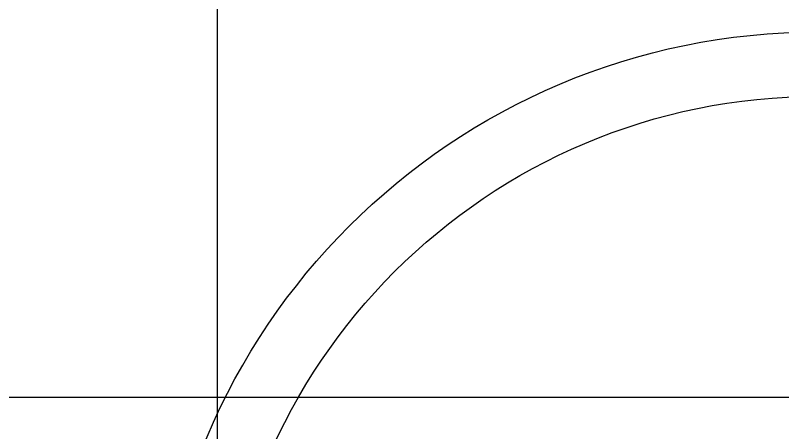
# Model space of a CAD drawing. Header units: metres. Extents: x -325 to 301, y -147 to 149.
# Drawn here: x 61.679 to 63.786, y 83.36 to 84.506 of the extents above; entities that cross this region are included whole.
import ezdxf

# ---------------------------------------------------------------- set-up
doc = ezdxf.new("R2010")
doc.units = ezdxf.units.M
doc.layers.add('-aux', color=50, linetype='Continuous', plot=False)
doc.layers.add('-AUX_MON', color=3, linetype='Continuous', plot=False)

msp = doc.modelspace()

# ---------------------------------------------------------------- linework, layer by layer
at = {"layer": '-aux'}
for points in [[(62.23447743480324, 3.456691224966903), (62.23447743480324, 133.4566912249669)], [(12.23447743480324, 83.4566912249669), (142.2344774348032, 83.4566912249669)]]:
    msp.add_lwpolyline(points, dxfattribs=at)
at = {"layer": '-AUX_MON'}
for radius in [1.820887697150468, 1.644287805263133]:
    msp.add_circle((63.88302346029013, 82.63905007828603), radius, dxfattribs=at)

doc.saveas('drawing.dxf')
